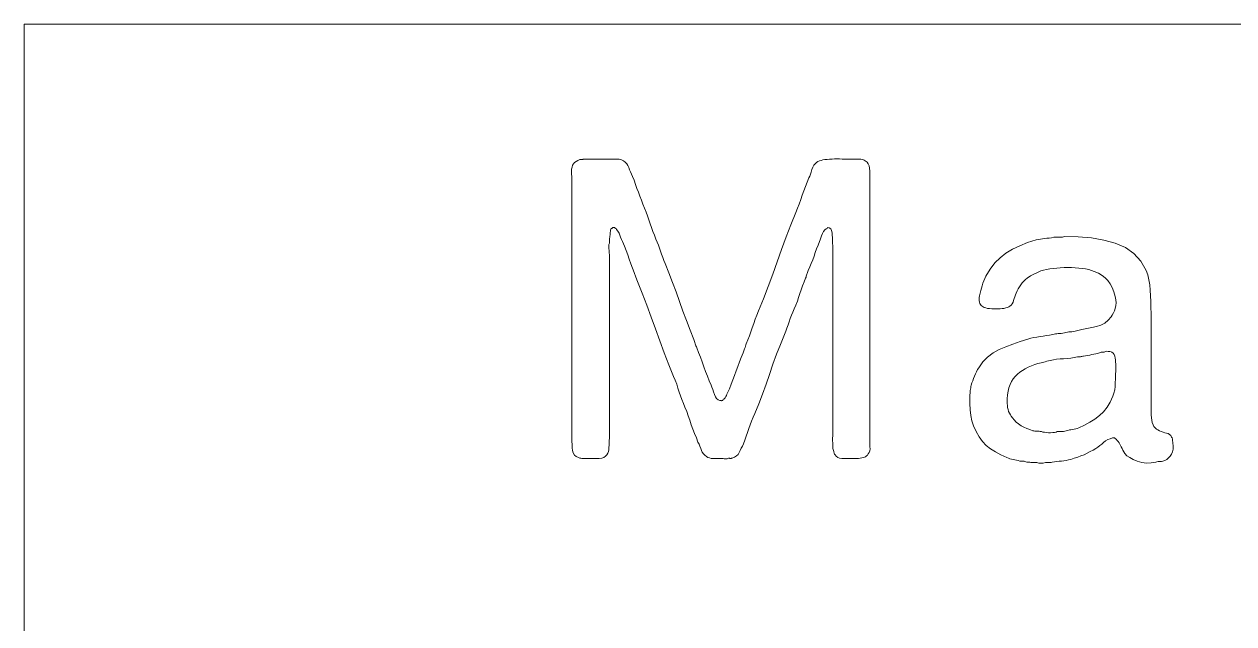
# Model space of a CAD drawing. Header units: millimetres. Extents: x 0 to 57, y -3 to 20.
# Drawn here: x 0 to 16.14, y 12 to 20 of the extents above; entities that cross this region are included whole.
import ezdxf

# ---------------------------------------------------------------- set-up
doc = ezdxf.new("R2010")
doc.units = ezdxf.units.MM
doc.layers.add('Engrave', color=7, linetype='CONTINUOUS', lineweight=0)
doc.layers.add('Outer_Cut', color=1, linetype='CONTINUOUS', lineweight=0)

msp = doc.modelspace()

# ---------------------------------------------------------------- linework, layer by layer
at = {"layer": 'Engrave'}
for p, q in [((7.306, 18.064), (7.312, 18.092)), ((7.312, 18.092), (7.32, 18.117)), ((7.32, 18.117), (7.333, 18.138)), ((7.333, 18.138), (7.346, 18.154)), ((7.333, 18.138), (7.333, 18.138)), ((7.333, 18.138), (7.333, 18.138)), ((7.346, 18.154), (7.365, 18.169)), ((7.365, 18.169), (7.388, 18.182)), ((7.388, 18.182), (7.417, 18.194)), ((7.417, 18.194), (7.423, 18.196)), ((7.417, 18.194), (7.417, 18.194)), ((7.417, 18.194), (7.417, 18.194)), ((7.423, 18.196), (7.428, 18.197)), ((7.428, 18.197), (7.434, 18.196)), ((7.434, 18.196), (7.439, 18.194)), ((7.439, 18.194), (7.447, 18.195)), ((7.439, 18.194), (7.439, 18.194)), ((7.439, 18.194), (7.439, 18.194)), ((7.447, 18.195), (7.455, 18.196)), ((7.455, 18.196), (7.461, 18.198)), ((7.461, 18.198), (7.467, 18.2)), ((7.467, 18.2), (7.81, 18.2)), ((7.81, 18.2), (7.81, 18.2)), ((7.81, 18.2), (7.81, 18.2)), ((7.81, 18.2), (7.837, 18.2)), ((7.837, 18.2), (7.864, 18.2)), ((7.864, 18.2), (7.891, 18.2)), ((7.891, 18.2), (7.916, 18.2)), ((7.916, 18.2), (7.916, 18.2)), ((7.916, 18.2), (7.916, 18.2)), ((7.916, 18.2), (7.94, 18.199)), ((7.94, 18.199), (7.962, 18.194)), ((7.962, 18.194), (7.982, 18.187)), ((7.982, 18.187), (8, 18.178)), ((8, 18.178), (8, 18.178)), ((8, 18.178), (8, 18.178)), ((8, 18.178), (8.023, 18.159)), ((8.023, 18.159), (8.042, 18.138)), ((8.042, 18.138), (8.057, 18.114)), ((8.057, 18.114), (8.068, 18.088)), ((8.068, 18.088), (8.068, 18.088)), ((8.068, 18.088), (8.068, 18.088)), ((8.068, 18.088), (8.079, 18.059)), ((10.514, 18.06), (10.526, 18.091)), ((10.526, 18.091), (10.54, 18.117)), ((10.54, 18.117), (10.557, 18.139)), ((10.557, 18.139), (10.575, 18.155)), ((10.575, 18.155), (10.593, 18.166)), ((10.575, 18.155), (10.575, 18.155)), ((10.575, 18.155), (10.575, 18.155)), ((10.593, 18.166), (10.613, 18.175)), ((10.613, 18.175), (10.635, 18.182)), ((10.635, 18.182), (10.66, 18.189)), ((10.66, 18.189), (10.688, 18.194)), ((10.66, 18.189), (10.66, 18.189)), ((10.66, 18.189), (10.66, 18.189)), ((10.688, 18.194), (10.718, 18.197)), ((10.718, 18.197), (10.75, 18.199)), ((10.75, 18.199), (10.783, 18.2)), ((10.783, 18.2), (10.817, 18.202)), ((10.783, 18.2), (10.783, 18.2)), ((10.783, 18.2), (10.783, 18.2)), ((10.817, 18.202), (10.85, 18.203)), ((10.85, 18.203), (10.884, 18.202)), ((10.884, 18.202), (10.918, 18.2)), ((10.918, 18.2), (10.918, 18.2)), ((10.918, 18.2), (10.918, 18.2)), ((10.918, 18.2), (10.951, 18.2)), ((10.951, 18.2), (10.982, 18.2)), ((10.982, 18.2), (11.012, 18.2)), ((11.012, 18.2), (11.041, 18.2)), ((11.041, 18.2), (11.041, 18.2)), ((11.041, 18.2), (11.041, 18.2)), ((11.041, 18.2), (11.066, 18.2)), ((11.066, 18.2), (11.092, 18.2)), ((11.092, 18.2), (11.117, 18.2)), ((11.117, 18.2), (11.142, 18.2)), ((11.142, 18.2), (11.142, 18.2)), ((11.142, 18.2), (11.142, 18.2)), ((11.142, 18.2), (11.168, 18.199)), ((11.168, 18.199), (11.191, 18.194)), ((11.191, 18.194), (11.21, 18.187)), ((11.21, 18.187), (11.226, 18.178)), ((11.226, 18.178), (11.226, 18.178)), ((11.226, 18.178), (11.226, 18.178)), ((11.226, 18.178), (11.249, 18.161)), ((11.249, 18.161), (11.265, 18.138)), ((11.265, 18.138), (11.277, 18.11)), ((11.277, 18.11), (11.282, 18.077)), ((7.305, 18.032), (7.306, 18.064)), ((7.307, 17.998), (7.305, 18.032)), ((7.305, 18.032), (7.305, 18.032)), ((7.305, 18.032), (7.305, 18.032)), ((7.309, 17.966), (7.307, 17.998)), ((7.31, 17.934), (7.309, 17.966)), ((7.31, 17.903), (7.31, 17.934)), ((8.079, 18.059), (8.092, 18.03)), ((8.092, 18.03), (8.104, 18)), ((8.104, 18), (8.118, 17.97)), ((8.118, 17.97), (8.118, 17.97)), ((8.118, 17.97), (8.118, 17.97)), ((8.118, 17.97), (8.14, 17.917)), ((10.452, 17.891), (10.474, 17.948)), ((10.474, 17.948), (10.485, 17.971)), ((10.474, 17.948), (10.474, 17.948)), ((10.474, 17.948), (10.474, 17.948)), ((10.485, 17.971), (10.495, 17.998)), ((10.495, 17.998), (10.505, 18.027)), ((10.505, 18.027), (10.514, 18.06)), ((10.514, 18.06), (10.514, 18.06)), ((10.514, 18.06), (10.514, 18.06)), ((11.282, 18.077), (11.282, 18.077)), ((11.282, 18.077), (11.282, 18.077)), ((11.282, 18.077), (11.285, 18.039)), ((11.285, 18.039), (11.286, 18.001)), ((11.286, 18.001), (11.288, 17.961)), ((11.288, 17.961), (11.288, 17.919)), ((7.31, 17.375), (7.31, 17.903)), ((7.31, 17.903), (7.31, 17.903)), ((7.31, 17.903), (7.31, 17.903)), ((8.14, 17.917), (8.16, 17.863)), ((8.16, 17.863), (8.179, 17.81)), ((8.179, 17.81), (8.197, 17.757)), ((10.385, 17.718), (10.407, 17.776)), ((10.407, 17.776), (10.43, 17.834)), ((10.43, 17.834), (10.452, 17.891)), ((11.288, 17.919), (11.288, 17.302)), ((8.197, 17.757), (8.197, 17.757)), ((8.197, 17.757), (8.197, 17.757)), ((8.197, 17.757), (8.217, 17.704)), ((8.217, 17.704), (8.237, 17.65)), ((8.237, 17.65), (8.259, 17.597)), ((10.323, 17.544), (10.344, 17.601)), ((10.344, 17.601), (10.365, 17.659)), ((10.365, 17.659), (10.385, 17.718)), ((10.385, 17.718), (10.385, 17.718)), ((10.385, 17.718), (10.385, 17.718)), ((8.259, 17.597), (8.281, 17.544)), ((8.281, 17.544), (8.281, 17.544)), ((8.281, 17.544), (8.281, 17.544)), ((8.281, 17.544), (8.3, 17.493)), ((8.3, 17.493), (8.319, 17.441)), ((8.319, 17.441), (8.337, 17.389)), ((10.234, 17.324), (10.3, 17.488)), ((10.3, 17.488), (10.323, 17.544)), ((10.3, 17.488), (10.3, 17.488)), ((10.3, 17.488), (10.3, 17.488)), ((7.31, 15.131), (7.31, 17.375)), ((7.846, 17.277), (7.843, 17.274)), ((7.849, 17.28), (7.846, 17.277)), ((7.852, 17.283), (7.849, 17.28)), ((7.854, 17.286), (7.852, 17.283)), ((7.883, 17.286), (7.854, 17.286)), ((7.854, 17.286), (7.854, 17.286)), ((7.854, 17.286), (7.854, 17.286)), ((7.885, 17.283), (7.883, 17.286)), ((7.888, 17.28), (7.885, 17.283)), ((7.891, 17.277), (7.888, 17.28)), ((7.894, 17.274), (7.891, 17.277)), ((8.337, 17.389), (8.354, 17.336)), ((8.354, 17.336), (8.354, 17.336)), ((8.354, 17.336), (8.354, 17.336)), ((8.354, 17.336), (8.371, 17.286)), ((8.371, 17.286), (8.39, 17.235)), ((10.17, 17.161), (10.234, 17.324)), ((10.721, 17.28), (10.702, 17.271)), ((10.746, 17.281), (10.721, 17.286)), ((10.721, 17.286), (10.721, 17.28)), ((10.721, 17.28), (10.721, 17.28)), ((10.721, 17.28), (10.721, 17.28)), ((10.765, 17.269), (10.746, 17.281)), ((11.288, 17.302), (11.288, 14.957)), ((7.815, 17.157), (7.81, 17.14)), ((7.81, 17.14), (7.81, 17.078)), ((7.818, 17.173), (7.815, 17.157)), ((7.82, 17.19), (7.818, 17.173)), ((7.821, 17.207), (7.82, 17.19)), ((7.822, 17.223), (7.821, 17.207)), ((7.821, 17.207), (7.821, 17.207)), ((7.821, 17.207), (7.821, 17.207)), ((7.824, 17.239), (7.822, 17.223)), ((7.827, 17.254), (7.824, 17.239)), ((7.832, 17.269), (7.827, 17.254)), ((7.835, 17.271), (7.832, 17.269)), ((7.832, 17.269), (7.832, 17.269)), ((7.832, 17.269), (7.832, 17.269)), ((7.838, 17.273), (7.835, 17.271)), ((7.84, 17.274), (7.838, 17.273)), ((7.843, 17.274), (7.84, 17.274)), ((7.843, 17.274), (7.843, 17.274)), ((7.843, 17.274), (7.843, 17.274)), ((7.897, 17.274), (7.894, 17.274)), ((7.894, 17.274), (7.894, 17.274)), ((7.894, 17.274), (7.894, 17.274)), ((7.899, 17.272), (7.897, 17.274)), ((7.902, 17.268), (7.899, 17.272)), ((7.905, 17.263), (7.902, 17.268)), ((7.923, 17.24), (7.905, 17.263)), ((7.905, 17.263), (7.905, 17.263)), ((7.905, 17.263), (7.905, 17.263)), ((7.939, 17.214), (7.923, 17.24)), ((7.951, 17.186), (7.939, 17.214)), ((7.961, 17.157), (7.951, 17.186)), ((7.973, 17.128), (7.961, 17.157)), ((7.961, 17.157), (7.961, 17.157)), ((7.961, 17.157), (7.961, 17.157)), ((7.985, 17.099), (7.973, 17.128)), ((8.39, 17.235), (8.411, 17.185)), ((8.411, 17.185), (8.432, 17.134)), ((8.432, 17.134), (8.432, 17.134)), ((8.432, 17.134), (8.432, 17.134)), ((8.432, 17.134), (8.449, 17.094)), ((10.108, 16.996), (10.17, 17.161)), ((10.623, 17.124), (10.615, 17.1)), ((10.633, 17.15), (10.623, 17.124)), ((10.643, 17.177), (10.633, 17.15)), ((10.654, 17.207), (10.643, 17.177)), ((10.669, 17.235), (10.654, 17.207)), ((10.654, 17.207), (10.654, 17.207)), ((10.654, 17.207), (10.654, 17.207)), ((10.685, 17.256), (10.669, 17.235)), ((10.702, 17.271), (10.685, 17.256)), ((10.777, 17.248), (10.765, 17.269)), ((10.783, 17.218), (10.777, 17.248)), ((10.785, 17.185), (10.783, 17.218)), ((10.783, 17.218), (10.783, 17.218)), ((10.783, 17.218), (10.783, 17.218)), ((10.787, 17.154), (10.785, 17.185)), ((10.788, 17.124), (10.787, 17.154)), ((10.789, 17.095), (10.788, 17.124)), ((13.393, 17.086), (13.508, 17.123)), ((13.508, 17.123), (13.536, 17.128)), ((13.508, 17.123), (13.508, 17.123)), ((13.508, 17.123), (13.508, 17.123)), ((13.536, 17.128), (13.564, 17.133)), ((13.564, 17.133), (13.592, 17.137)), ((13.592, 17.137), (13.62, 17.14)), ((13.62, 17.14), (13.651, 17.143)), ((13.62, 17.14), (13.62, 17.14)), ((13.62, 17.14), (13.62, 17.14)), ((13.651, 17.143), (13.682, 17.147)), ((13.682, 17.147), (13.713, 17.151)), ((13.713, 17.151), (13.744, 17.157)), ((13.744, 17.157), (13.757, 17.159)), ((13.744, 17.157), (13.744, 17.157)), ((13.744, 17.157), (13.744, 17.157)), ((13.757, 17.159), (13.773, 17.159)), ((13.773, 17.159), (13.793, 17.159)), ((13.793, 17.159), (13.817, 17.157)), ((13.817, 17.157), (13.817, 17.157)), ((13.817, 17.157), (13.817, 17.157)), ((13.817, 17.157), (13.84, 17.157)), ((13.84, 17.157), (13.858, 17.159)), ((13.858, 17.159), (13.87, 17.163)), ((13.87, 17.163), (13.879, 17.168)), ((13.879, 17.168), (13.879, 17.168)), ((13.879, 17.168), (13.879, 17.168)), ((13.879, 17.168), (14.069, 17.164)), ((14.069, 17.164), (14.246, 17.148)), ((14.246, 17.148), (14.411, 17.119)), ((14.411, 17.119), (14.563, 17.078)), ((7.803, 17.043), (7.802, 17.024)), ((7.802, 17.024), (7.804, 17.005)), ((7.805, 17.061), (7.803, 17.043)), ((7.804, 17.005), (7.804, 17.005)), ((7.804, 17.005), (7.804, 17.005)), ((7.804, 17.005), (7.806, 16.985)), ((7.81, 17.078), (7.805, 17.061)), ((7.806, 16.985), (7.808, 16.966)), ((7.808, 16.966), (7.809, 16.946)), ((7.81, 17.078), (7.81, 17.078)), ((7.81, 17.078), (7.81, 17.078)), ((7.998, 17.069), (7.985, 17.099)), ((8.012, 17.039), (7.998, 17.069)), ((8.034, 16.982), (8.012, 17.039)), ((8.012, 17.039), (8.012, 17.039)), ((8.012, 17.039), (8.012, 17.039)), ((8.055, 16.924), (8.034, 16.982)), ((8.449, 17.094), (8.465, 17.054)), ((8.465, 17.054), (8.48, 17.013)), ((8.48, 17.013), (8.494, 16.971)), ((8.494, 16.971), (8.494, 16.971)), ((8.494, 16.971), (8.494, 16.971)), ((8.494, 16.971), (8.508, 16.93)), ((10.048, 16.831), (10.108, 16.996)), ((10.559, 16.954), (10.542, 16.904)), ((10.577, 17.004), (10.559, 16.954)), ((10.595, 17.052), (10.577, 17.004)), ((10.615, 17.1), (10.595, 17.052)), ((10.615, 17.1), (10.615, 17.1)), ((10.615, 17.1), (10.615, 17.1)), ((10.791, 17.027), (10.789, 17.095)), ((10.789, 17.095), (10.789, 17.095)), ((10.789, 17.095), (10.789, 17.095)), ((10.793, 16.957), (10.791, 17.027)), ((10.794, 16.887), (10.793, 16.957)), ((13.104, 16.943), (13.191, 16.997)), ((13.191, 16.997), (13.287, 17.044)), ((13.287, 17.044), (13.393, 17.086)), ((14.563, 17.078), (14.563, 17.078)), ((14.563, 17.078), (14.563, 17.078)), ((14.563, 17.078), (14.698, 17.019)), ((14.698, 17.019), (14.811, 16.939)), ((7.809, 16.946), (7.81, 16.927)), ((7.81, 16.927), (7.81, 16.624)), ((8.076, 16.864), (8.055, 16.924)), ((8.096, 16.803), (8.076, 16.864)), ((8.118, 16.744), (8.096, 16.803)), ((8.096, 16.803), (8.096, 16.803)), ((8.096, 16.803), (8.096, 16.803)), ((8.508, 16.93), (8.523, 16.889)), ((8.523, 16.889), (8.539, 16.848)), ((8.539, 16.848), (8.556, 16.809)), ((8.556, 16.809), (8.556, 16.809)), ((8.556, 16.809), (8.556, 16.809)), ((8.556, 16.809), (8.606, 16.682)), ((9.991, 16.666), (10.048, 16.831)), ((10.048, 16.831), (10.048, 16.831)), ((10.048, 16.831), (10.048, 16.831)), ((10.505, 16.809), (10.485, 16.761)), ((10.524, 16.856), (10.505, 16.809)), ((10.542, 16.904), (10.524, 16.856)), ((10.542, 16.904), (10.542, 16.904)), ((10.542, 16.904), (10.542, 16.904)), ((10.794, 16.814), (10.794, 16.887)), ((10.794, 16.744), (10.794, 16.814)), ((10.794, 16.814), (10.794, 16.814)), ((10.794, 16.814), (10.794, 16.814)), ((12.892, 16.733), (12.956, 16.814)), ((12.956, 16.814), (13.027, 16.884)), ((13.027, 16.884), (13.104, 16.943)), ((13.104, 16.943), (13.104, 16.943)), ((13.104, 16.943), (13.104, 16.943)), ((14.811, 16.939), (14.903, 16.837)), ((14.903, 16.837), (14.973, 16.713)), ((8.141, 16.685), (8.118, 16.744)), ((8.163, 16.626), (8.141, 16.685)), ((8.606, 16.682), (8.654, 16.555)), ((9.93, 16.502), (9.991, 16.666)), ((10.439, 16.639), (10.435, 16.626)), ((10.443, 16.651), (10.439, 16.639)), ((10.446, 16.663), (10.443, 16.651)), ((10.45, 16.674), (10.446, 16.663)), ((10.446, 16.663), (10.446, 16.663)), ((10.446, 16.663), (10.446, 16.663)), ((10.453, 16.687), (10.45, 16.674)), ((10.458, 16.7), (10.453, 16.687)), ((10.463, 16.713), (10.458, 16.7)), ((10.485, 16.761), (10.463, 16.713)), ((10.463, 16.713), (10.463, 16.713)), ((10.463, 16.713), (10.463, 16.713)), ((10.794, 16.674), (10.794, 16.744)), ((10.794, 16.604), (10.794, 16.674)), ((12.821, 16.609), (12.835, 16.64)), ((12.835, 16.64), (12.892, 16.733)), ((12.835, 16.64), (12.835, 16.64)), ((12.835, 16.64), (12.835, 16.64)), ((13.43, 16.641), (13.385, 16.612)), ((13.476, 16.667), (13.43, 16.641)), ((13.523, 16.689), (13.476, 16.667)), ((13.57, 16.708), (13.523, 16.689)), ((13.605, 16.718), (13.57, 16.708)), ((13.57, 16.708), (13.57, 16.708)), ((13.57, 16.708), (13.57, 16.708)), ((13.644, 16.727), (13.605, 16.718)), ((13.687, 16.735), (13.644, 16.727)), ((13.733, 16.741), (13.687, 16.735)), ((13.781, 16.746), (13.733, 16.741)), ((13.733, 16.741), (13.733, 16.741)), ((13.733, 16.741), (13.733, 16.741)), ((13.829, 16.75), (13.781, 16.746)), ((13.879, 16.752), (13.829, 16.75)), ((13.929, 16.753), (13.879, 16.752)), ((13.979, 16.752), (13.929, 16.753)), ((13.929, 16.753), (13.929, 16.753)), ((13.929, 16.753), (13.929, 16.753)), ((14.027, 16.75), (13.979, 16.752)), ((14.074, 16.746), (14.027, 16.75)), ((14.12, 16.741), (14.074, 16.746)), ((14.166, 16.735), (14.12, 16.741)), ((14.12, 16.741), (14.12, 16.741)), ((14.12, 16.741), (14.12, 16.741)), ((14.208, 16.726), (14.166, 16.735)), ((14.247, 16.715), (14.208, 16.726)), ((14.282, 16.702), (14.247, 16.715)), ((14.338, 16.678), (14.282, 16.702)), ((14.282, 16.702), (14.282, 16.702)), ((14.282, 16.702), (14.282, 16.702)), ((14.386, 16.649), (14.338, 16.678)), ((14.428, 16.616), (14.386, 16.649)), ((14.973, 16.713), (14.973, 16.713)), ((14.973, 16.713), (14.973, 16.713)), ((14.973, 16.713), (14.995, 16.655)), ((14.995, 16.655), (15.012, 16.591)), ((7.81, 16.624), (7.81, 14.918)), ((8.185, 16.567), (8.163, 16.626)), ((8.249, 16.41), (8.185, 16.567)), ((8.185, 16.567), (8.185, 16.567)), ((8.185, 16.567), (8.185, 16.567)), ((8.654, 16.555), (8.701, 16.427)), ((9.867, 16.338), (9.93, 16.502)), ((10.387, 16.51), (10.369, 16.458)), ((10.408, 16.562), (10.387, 16.51)), ((10.43, 16.612), (10.408, 16.562)), ((10.435, 16.626), (10.43, 16.612)), ((10.43, 16.612), (10.43, 16.612)), ((10.43, 16.612), (10.43, 16.612)), ((10.794, 16.534), (10.794, 16.604)), ((10.794, 14.879), (10.794, 16.534)), ((10.794, 16.534), (10.794, 16.534)), ((10.794, 16.534), (10.794, 16.534)), ((12.768, 16.447), (12.776, 16.48)), ((12.776, 16.48), (12.785, 16.511)), ((12.785, 16.511), (12.796, 16.545)), ((12.785, 16.511), (12.785, 16.511)), ((12.785, 16.511), (12.785, 16.511)), ((12.796, 16.545), (12.808, 16.577)), ((12.808, 16.577), (12.821, 16.609)), ((13.268, 16.469), (13.253, 16.441)), ((13.284, 16.497), (13.268, 16.469)), ((13.301, 16.523), (13.284, 16.497)), ((13.321, 16.549), (13.301, 16.523)), ((13.301, 16.523), (13.301, 16.523)), ((13.301, 16.523), (13.301, 16.523)), ((13.341, 16.573), (13.321, 16.549)), ((13.363, 16.594), (13.341, 16.573)), ((13.385, 16.612), (13.363, 16.594)), ((13.385, 16.612), (13.385, 16.612)), ((13.385, 16.612), (13.385, 16.612)), ((14.462, 16.579), (14.428, 16.616)), ((14.494, 16.536), (14.462, 16.579)), ((14.462, 16.579), (14.462, 16.579)), ((14.462, 16.579), (14.462, 16.579)), ((14.521, 16.486), (14.494, 16.536)), ((14.544, 16.429), (14.521, 16.486)), ((15.012, 16.591), (15.023, 16.523)), ((15.023, 16.523), (15.029, 16.45)), ((8.31, 16.252), (8.249, 16.41)), ((8.701, 16.427), (8.746, 16.298)), ((9.801, 16.175), (9.867, 16.338)), ((10.336, 16.354), (10.319, 16.304)), ((10.351, 16.405), (10.336, 16.354)), ((10.369, 16.458), (10.351, 16.405)), ((10.351, 16.405), (10.351, 16.405)), ((10.351, 16.405), (10.351, 16.405)), ((12.745, 16.333), (12.747, 16.355)), ((12.747, 16.313), (12.745, 16.333)), ((12.747, 16.355), (12.751, 16.377)), ((12.751, 16.293), (12.747, 16.313)), ((12.751, 16.377), (12.759, 16.412)), ((12.751, 16.377), (12.751, 16.377)), ((12.751, 16.377), (12.751, 16.377)), ((12.759, 16.412), (12.768, 16.447)), ((13.205, 16.315), (13.198, 16.291)), ((13.214, 16.34), (13.205, 16.315)), ((13.205, 16.315), (13.205, 16.315)), ((13.205, 16.315), (13.205, 16.315)), ((13.222, 16.364), (13.214, 16.34)), ((13.231, 16.388), (13.222, 16.364)), ((13.239, 16.41), (13.231, 16.388)), ((13.253, 16.441), (13.239, 16.41)), ((13.239, 16.41), (13.239, 16.41)), ((13.239, 16.41), (13.239, 16.41)), ((14.563, 16.365), (14.544, 16.429)), ((14.571, 16.324), (14.563, 16.365)), ((14.563, 16.365), (14.563, 16.365)), ((14.563, 16.365), (14.563, 16.365)), ((14.574, 16.284), (14.571, 16.324)), ((15.029, 16.45), (15.029, 16.45)), ((15.029, 16.45), (15.029, 16.45)), ((15.029, 16.45), (15.034, 16.376)), ((15.034, 16.376), (15.037, 16.3)), ((8.37, 16.093), (8.31, 16.252)), ((8.746, 16.298), (8.746, 16.298)), ((8.746, 16.298), (8.746, 16.298)), ((8.746, 16.298), (8.792, 16.172)), ((8.792, 16.172), (8.839, 16.046)), ((9.779, 16.119), (9.801, 16.175)), ((9.801, 16.175), (9.801, 16.175)), ((9.801, 16.175), (9.801, 16.175)), ((10.259, 16.16), (10.242, 16.117)), ((10.278, 16.203), (10.259, 16.16)), ((10.299, 16.253), (10.278, 16.203)), ((10.278, 16.203), (10.278, 16.203)), ((10.278, 16.203), (10.278, 16.203)), ((10.319, 16.304), (10.299, 16.253)), ((12.757, 16.274), (12.751, 16.293)), ((12.751, 16.293), (12.751, 16.293)), ((12.751, 16.293), (12.751, 16.293)), ((12.765, 16.259), (12.757, 16.274)), ((12.774, 16.246), (12.765, 16.259)), ((12.785, 16.236), (12.774, 16.246)), ((12.798, 16.228), (12.785, 16.236)), ((12.785, 16.236), (12.785, 16.236)), ((12.785, 16.236), (12.785, 16.236)), ((12.814, 16.221), (12.798, 16.228)), ((12.834, 16.214), (12.814, 16.221)), ((12.858, 16.208), (12.834, 16.214)), ((12.886, 16.206), (12.858, 16.208)), ((12.858, 16.208), (12.858, 16.208)), ((12.858, 16.208), (12.858, 16.208)), ((12.914, 16.204), (12.886, 16.206)), ((12.942, 16.203), (12.914, 16.204)), ((12.97, 16.203), (12.942, 16.203)), ((12.997, 16.203), (12.97, 16.203)), ((12.97, 16.203), (12.97, 16.203)), ((12.97, 16.203), (12.97, 16.203)), ((13.024, 16.204), (12.997, 16.203)), ((13.051, 16.206), (13.024, 16.204)), ((13.076, 16.208), (13.051, 16.206)), ((13.102, 16.214), (13.076, 16.208)), ((13.076, 16.208), (13.076, 16.208)), ((13.076, 16.208), (13.076, 16.208)), ((13.124, 16.221), (13.102, 16.214)), ((13.142, 16.228), (13.124, 16.221)), ((13.155, 16.236), (13.142, 16.228)), ((13.173, 16.252), (13.155, 16.236)), ((13.155, 16.236), (13.155, 16.236)), ((13.155, 16.236), (13.155, 16.236)), ((13.187, 16.27), (13.173, 16.252)), ((13.198, 16.291), (13.187, 16.27)), ((14.523, 16.12), (14.538, 16.147)), ((14.538, 16.147), (14.551, 16.176)), ((14.551, 16.176), (14.563, 16.208)), ((14.563, 16.208), (14.571, 16.246)), ((14.563, 16.208), (14.563, 16.208)), ((14.563, 16.208), (14.563, 16.208)), ((14.571, 16.246), (14.574, 16.284)), ((15.037, 16.3), (15.039, 16.221)), ((15.039, 16.221), (15.04, 16.141)), ((8.427, 15.934), (8.37, 16.093)), ((8.839, 16.046), (8.887, 15.919)), ((9.717, 15.95), (9.737, 16.006)), ((9.737, 16.006), (9.758, 16.063)), ((9.758, 16.063), (9.779, 16.119)), ((10.196, 15.987), (10.181, 15.945)), ((10.211, 16.029), (10.196, 15.987)), ((10.225, 16.073), (10.211, 16.029)), ((10.211, 16.029), (10.211, 16.029)), ((10.211, 16.029), (10.211, 16.029)), ((10.242, 16.117), (10.225, 16.073)), ((14.311, 15.967), (14.369, 15.986)), ((14.369, 15.986), (14.421, 16.013)), ((14.421, 16.013), (14.467, 16.05)), ((14.467, 16.05), (14.507, 16.096)), ((14.507, 16.096), (14.523, 16.12)), ((14.507, 16.096), (14.507, 16.096)), ((14.507, 16.096), (14.507, 16.096)), ((15.04, 16.141), (15.04, 14.901)), ((8.484, 15.774), (8.427, 15.934)), ((8.427, 15.934), (8.427, 15.934)), ((8.427, 15.934), (8.427, 15.934)), ((8.887, 15.919), (8.937, 15.793)), ((9.66, 15.79), (9.681, 15.844)), ((9.681, 15.844), (9.7, 15.897)), ((9.7, 15.897), (9.717, 15.95)), ((9.717, 15.95), (9.717, 15.95)), ((9.717, 15.95), (9.717, 15.95)), ((10.149, 15.861), (10.094, 15.728)), ((10.165, 15.903), (10.149, 15.861)), ((10.149, 15.861), (10.149, 15.861)), ((10.149, 15.861), (10.149, 15.861)), ((10.181, 15.945), (10.165, 15.903)), ((13.476, 15.819), (13.517, 15.826)), ((13.517, 15.826), (13.559, 15.833)), ((13.559, 15.833), (13.601, 15.838)), ((13.559, 15.833), (13.559, 15.833)), ((13.559, 15.833), (13.559, 15.833)), ((13.601, 15.838), (13.643, 15.845)), ((13.643, 15.845), (13.685, 15.853)), ((13.685, 15.853), (13.727, 15.861)), ((13.727, 15.861), (13.746, 15.865)), ((13.727, 15.861), (13.727, 15.861)), ((13.727, 15.861), (13.727, 15.861)), ((13.746, 15.865), (13.765, 15.869)), ((13.765, 15.869), (13.783, 15.871)), ((13.783, 15.871), (13.8, 15.872)), ((13.8, 15.872), (13.82, 15.873)), ((13.8, 15.872), (13.8, 15.872)), ((13.8, 15.872), (13.8, 15.872)), ((13.82, 15.873), (13.841, 15.875)), ((13.841, 15.875), (13.862, 15.878)), ((13.862, 15.878), (13.884, 15.883)), ((13.884, 15.883), (13.904, 15.888)), ((13.884, 15.883), (13.884, 15.883)), ((13.884, 15.883), (13.884, 15.883)), ((13.904, 15.888), (13.923, 15.891)), ((13.923, 15.891), (13.943, 15.894)), ((13.943, 15.894), (13.963, 15.894)), ((13.963, 15.894), (13.983, 15.897)), ((13.963, 15.894), (13.963, 15.894)), ((13.963, 15.894), (13.963, 15.894)), ((13.983, 15.897), (14.003, 15.901)), ((14.003, 15.901), (14.025, 15.906)), ((14.025, 15.906), (14.047, 15.911)), ((14.047, 15.911), (14.116, 15.927)), ((14.047, 15.911), (14.047, 15.911)), ((14.047, 15.911), (14.047, 15.911)), ((14.116, 15.927), (14.183, 15.942)), ((14.183, 15.942), (14.248, 15.955)), ((14.248, 15.955), (14.311, 15.967)), ((14.311, 15.967), (14.311, 15.967)), ((14.311, 15.967), (14.311, 15.967)), ((8.543, 15.615), (8.484, 15.774)), ((8.937, 15.793), (8.937, 15.793)), ((8.937, 15.793), (8.937, 15.793)), ((8.937, 15.793), (8.942, 15.779)), ((8.942, 15.779), (8.947, 15.765)), ((8.947, 15.765), (8.951, 15.751)), ((8.951, 15.751), (8.954, 15.737)), ((8.954, 15.737), (8.954, 15.737)), ((8.954, 15.737), (8.954, 15.737)), ((8.954, 15.737), (8.96, 15.723)), ((8.96, 15.723), (8.965, 15.709)), ((8.965, 15.709), (8.971, 15.695)), ((8.971, 15.695), (8.977, 15.681)), ((8.977, 15.681), (8.977, 15.681)), ((8.977, 15.681), (8.977, 15.681)), ((8.977, 15.681), (9.001, 15.619)), ((9.61, 15.656), (9.616, 15.67)), ((9.616, 15.67), (9.622, 15.687)), ((9.616, 15.67), (9.616, 15.67)), ((9.616, 15.67), (9.616, 15.67)), ((9.622, 15.687), (9.627, 15.704)), ((9.627, 15.704), (9.633, 15.72)), ((9.633, 15.72), (9.638, 15.737)), ((9.638, 15.737), (9.66, 15.79)), ((9.638, 15.737), (9.638, 15.737)), ((9.638, 15.737), (9.638, 15.737)), ((10.094, 15.728), (10.042, 15.596)), ((13.015, 15.659), (13.104, 15.697)), ((13.104, 15.697), (13.197, 15.733)), ((13.197, 15.733), (13.294, 15.767)), ((13.294, 15.767), (13.396, 15.799)), ((13.396, 15.799), (13.436, 15.809)), ((13.396, 15.799), (13.396, 15.799)), ((13.396, 15.799), (13.396, 15.799)), ((13.436, 15.809), (13.476, 15.819)), ((8.604, 15.457), (8.543, 15.615)), ((9.001, 15.619), (9.026, 15.556)), ((9.026, 15.556), (9.049, 15.493)), ((9.549, 15.495), (9.571, 15.554)), ((9.571, 15.554), (9.594, 15.614)), ((9.594, 15.614), (9.599, 15.628)), ((9.594, 15.614), (9.594, 15.614)), ((9.594, 15.614), (9.594, 15.614)), ((9.599, 15.628), (9.605, 15.642)), ((9.605, 15.642), (9.61, 15.656)), ((10.042, 15.596), (9.993, 15.462)), ((12.795, 15.493), (12.859, 15.559)), ((12.859, 15.559), (12.932, 15.614)), ((12.932, 15.614), (13.015, 15.659)), ((13.015, 15.659), (13.015, 15.659)), ((13.015, 15.659), (13.015, 15.659)), ((13.65, 15.502), (13.629, 15.496)), ((13.671, 15.507), (13.65, 15.502)), ((13.693, 15.513), (13.671, 15.507)), ((13.736, 15.523), (13.693, 15.513)), ((13.693, 15.513), (13.693, 15.513)), ((13.693, 15.513), (13.693, 15.513)), ((13.78, 15.53), (13.736, 15.523)), ((13.826, 15.534), (13.78, 15.53)), ((13.873, 15.535), (13.826, 15.534)), ((13.922, 15.539), (13.873, 15.535)), ((13.873, 15.535), (13.873, 15.535)), ((13.873, 15.535), (13.873, 15.535)), ((13.97, 15.545), (13.922, 15.539)), ((14.015, 15.553), (13.97, 15.545)), ((14.058, 15.563), (14.015, 15.553)), ((14.069, 15.563), (14.058, 15.563)), ((14.058, 15.563), (14.058, 15.563)), ((14.058, 15.563), (14.058, 15.563)), ((14.079, 15.563), (14.069, 15.563)), ((14.089, 15.563), (14.079, 15.563)), ((14.097, 15.563), (14.089, 15.563)), ((14.108, 15.566), (14.097, 15.563)), ((14.097, 15.563), (14.097, 15.563)), ((14.097, 15.563), (14.097, 15.563)), ((14.118, 15.567), (14.108, 15.566)), ((14.128, 15.569), (14.118, 15.567)), ((14.137, 15.569), (14.128, 15.569)), ((14.165, 15.574), (14.137, 15.569)), ((14.137, 15.569), (14.137, 15.569)), ((14.137, 15.569), (14.137, 15.569)), ((14.193, 15.58), (14.165, 15.574)), ((14.221, 15.586), (14.193, 15.58)), ((14.249, 15.591), (14.221, 15.586)), ((14.276, 15.597), (14.249, 15.591)), ((14.249, 15.591), (14.249, 15.591)), ((14.249, 15.591), (14.249, 15.591)), ((14.302, 15.603), (14.276, 15.597)), ((14.327, 15.608), (14.302, 15.603)), ((14.35, 15.614), (14.327, 15.608)), ((14.361, 15.619), (14.35, 15.614)), ((14.35, 15.614), (14.35, 15.614)), ((14.35, 15.614), (14.35, 15.614)), ((14.374, 15.622), (14.361, 15.619)), ((14.387, 15.624), (14.374, 15.622)), ((14.4, 15.625), (14.387, 15.624)), ((14.413, 15.626), (14.4, 15.625)), ((14.4, 15.625), (14.4, 15.625)), ((14.4, 15.625), (14.4, 15.625)), ((14.424, 15.628), (14.413, 15.626)), ((14.433, 15.631), (14.424, 15.628)), ((14.44, 15.636), (14.433, 15.631)), ((14.468, 15.635), (14.44, 15.636)), ((14.44, 15.636), (14.44, 15.636)), ((14.44, 15.636), (14.44, 15.636)), ((14.49, 15.633), (14.468, 15.635)), ((14.507, 15.63), (14.49, 15.633)), ((14.518, 15.625), (14.507, 15.63)), ((14.536, 15.61), (14.518, 15.625)), ((14.518, 15.625), (14.518, 15.625)), ((14.518, 15.625), (14.518, 15.625)), ((14.549, 15.591), (14.536, 15.61)), ((14.558, 15.57), (14.549, 15.591)), ((14.563, 15.546), (14.558, 15.57)), ((14.565, 15.52), (14.563, 15.546)), ((14.563, 15.546), (14.563, 15.546)), ((14.563, 15.546), (14.563, 15.546)), ((14.567, 15.493), (14.565, 15.52)), ((8.668, 15.3), (8.604, 15.457)), ((9.049, 15.493), (9.072, 15.429)), ((9.072, 15.429), (9.072, 15.429)), ((9.072, 15.429), (9.072, 15.429)), ((9.072, 15.429), (9.095, 15.367)), ((9.095, 15.367), (9.118, 15.305)), ((9.481, 15.314), (9.504, 15.373)), ((9.504, 15.373), (9.526, 15.434)), ((9.504, 15.373), (9.504, 15.373)), ((9.504, 15.373), (9.504, 15.373)), ((9.526, 15.434), (9.549, 15.495)), ((9.993, 15.462), (9.947, 15.328)), ((12.696, 15.335), (12.709, 15.364)), ((12.709, 15.364), (12.724, 15.391)), ((12.724, 15.391), (12.74, 15.417)), ((12.74, 15.417), (12.795, 15.493)), ((12.74, 15.417), (12.74, 15.417)), ((12.74, 15.417), (12.74, 15.417)), ((13.29, 15.356), (13.257, 15.329)), ((13.325, 15.38), (13.29, 15.356)), ((13.362, 15.401), (13.325, 15.38)), ((13.402, 15.422), (13.362, 15.401)), ((13.362, 15.401), (13.362, 15.401)), ((13.362, 15.401), (13.362, 15.401)), ((13.444, 15.441), (13.402, 15.422)), ((13.487, 15.458), (13.444, 15.441)), ((13.531, 15.473), (13.487, 15.458)), ((13.552, 15.479), (13.531, 15.473)), ((13.531, 15.473), (13.531, 15.473)), ((13.531, 15.473), (13.531, 15.473)), ((13.573, 15.483), (13.552, 15.479)), ((13.592, 15.487), (13.573, 15.483)), ((13.609, 15.49), (13.592, 15.487)), ((13.629, 15.496), (13.609, 15.49)), ((13.609, 15.49), (13.609, 15.49)), ((13.609, 15.49), (13.609, 15.49)), ((14.568, 15.464), (14.567, 15.493)), ((14.567, 15.323), (14.568, 15.378)), ((14.569, 15.434), (14.568, 15.464)), ((14.568, 15.378), (14.569, 15.434)), ((14.569, 15.434), (14.569, 15.434)), ((14.569, 15.434), (14.569, 15.434)), ((8.689, 15.249), (8.668, 15.3)), ((8.668, 15.3), (8.668, 15.3)), ((8.668, 15.3), (8.668, 15.3)), ((8.709, 15.197), (8.689, 15.249)), ((8.726, 15.145), (8.709, 15.197)), ((9.118, 15.305), (9.142, 15.243)), ((9.142, 15.243), (9.167, 15.182)), ((9.167, 15.182), (9.167, 15.182)), ((9.167, 15.182), (9.167, 15.182)), ((9.167, 15.182), (9.178, 15.155)), ((9.414, 15.137), (9.437, 15.196)), ((9.437, 15.196), (9.459, 15.255)), ((9.459, 15.255), (9.481, 15.314)), ((9.901, 15.196), (9.853, 15.065)), ((9.947, 15.328), (9.901, 15.196)), ((9.947, 15.328), (9.947, 15.328)), ((9.947, 15.328), (9.947, 15.328)), ((12.636, 15.165), (12.639, 15.182)), ((12.639, 15.182), (12.65, 15.213)), ((12.639, 15.182), (12.639, 15.182)), ((12.639, 15.182), (12.639, 15.182)), ((12.65, 15.213), (12.661, 15.243)), ((12.661, 15.243), (12.672, 15.274)), ((12.672, 15.274), (12.684, 15.305)), ((12.684, 15.305), (12.696, 15.335)), ((12.684, 15.305), (12.684, 15.305)), ((12.684, 15.305), (12.684, 15.305)), ((13.159, 15.191), (13.144, 15.148)), ((13.179, 15.231), (13.159, 15.191)), ((13.201, 15.267), (13.179, 15.231)), ((13.228, 15.3), (13.201, 15.267)), ((13.257, 15.329), (13.228, 15.3)), ((13.228, 15.3), (13.228, 15.3)), ((13.228, 15.3), (13.228, 15.3)), ((14.561, 15.166), (14.563, 15.215)), ((14.563, 15.215), (14.565, 15.269)), ((14.563, 15.215), (14.563, 15.215)), ((14.563, 15.215), (14.563, 15.215)), ((14.565, 15.269), (14.567, 15.323)), ((7.31, 14.481), (7.31, 15.131)), ((8.741, 15.092), (8.726, 15.145)), ((8.758, 15.042), (8.741, 15.092)), ((8.741, 15.092), (8.741, 15.092)), ((8.741, 15.092), (8.741, 15.092)), ((8.777, 14.991), (8.758, 15.042)), ((9.178, 15.155), (9.19, 15.126)), ((9.19, 15.126), (9.201, 15.093)), ((9.201, 15.093), (9.212, 15.058)), ((9.212, 15.058), (9.212, 15.058)), ((9.212, 15.058), (9.212, 15.058)), ((9.212, 15.058), (9.225, 15.028)), ((9.225, 15.028), (9.242, 15.005)), ((9.341, 15.002), (9.354, 15.017)), ((9.354, 15.017), (9.365, 15.032)), ((9.365, 15.032), (9.374, 15.047)), ((9.374, 15.047), (9.38, 15.064)), ((9.38, 15.064), (9.389, 15.081)), ((9.38, 15.064), (9.38, 15.064)), ((9.38, 15.064), (9.38, 15.064)), ((9.389, 15.081), (9.397, 15.099)), ((9.397, 15.099), (9.406, 15.118)), ((9.406, 15.118), (9.414, 15.137)), ((9.414, 15.137), (9.414, 15.137)), ((9.414, 15.137), (9.414, 15.137)), ((9.853, 15.065), (9.803, 14.935)), ((12.622, 15.058), (12.624, 15.072)), ((12.622, 14.941), (12.622, 15.058)), ((12.622, 15.058), (12.622, 15.058)), ((12.622, 15.058), (12.622, 15.058)), ((12.624, 15.072), (12.626, 15.086)), ((12.626, 15.086), (12.627, 15.1)), ((12.627, 15.1), (12.628, 15.114)), ((12.628, 15.114), (12.63, 15.131)), ((12.628, 15.114), (12.628, 15.114)), ((12.628, 15.114), (12.628, 15.114)), ((12.63, 15.131), (12.633, 15.148)), ((12.633, 15.148), (12.636, 15.165)), ((13.124, 15.054), (13.12, 15)), ((13.132, 15.104), (13.124, 15.054)), ((13.144, 15.148), (13.132, 15.104)), ((13.144, 15.148), (13.144, 15.148)), ((13.144, 15.148), (13.144, 15.148)), ((14.495, 14.959), (14.529, 15.036)), ((14.529, 15.036), (14.544, 15.077)), ((14.529, 15.036), (14.529, 15.036)), ((14.529, 15.036), (14.529, 15.036)), ((14.544, 15.077), (14.555, 15.12)), ((14.555, 15.12), (14.561, 15.166)), ((7.81, 14.918), (7.81, 14.475)), ((8.798, 14.941), (8.777, 14.991)), ((8.819, 14.89), (8.798, 14.941)), ((8.842, 14.833), (8.819, 14.89)), ((8.819, 14.89), (8.819, 14.89)), ((8.819, 14.89), (8.819, 14.89)), ((9.242, 15.005), (9.262, 14.989)), ((9.262, 14.989), (9.285, 14.98)), ((9.285, 14.98), (9.285, 14.98)), ((9.285, 14.98), (9.285, 14.98)), ((9.285, 14.98), (9.296, 14.978)), ((9.296, 14.978), (9.305, 14.977)), ((9.305, 14.977), (9.312, 14.978)), ((9.312, 14.978), (9.319, 14.98)), ((9.319, 14.98), (9.324, 14.985)), ((9.319, 14.98), (9.319, 14.98)), ((9.319, 14.98), (9.319, 14.98)), ((9.324, 14.985), (9.33, 14.991)), ((9.33, 14.991), (9.336, 14.997)), ((9.336, 14.997), (9.341, 15.002)), ((9.341, 15.002), (9.341, 15.002)), ((9.341, 15.002), (9.341, 15.002)), ((9.803, 14.935), (9.751, 14.806)), ((10.794, 14.565), (10.794, 14.879)), ((11.288, 14.957), (11.288, 14.486)), ((12.625, 14.857), (12.622, 14.941)), ((12.635, 14.779), (12.625, 14.857)), ((13.12, 15), (13.121, 14.941)), ((13.121, 14.941), (13.121, 14.941)), ((13.121, 14.941), (13.121, 14.941)), ((13.121, 14.941), (13.122, 14.913)), ((13.122, 14.913), (13.125, 14.886)), ((13.125, 14.886), (13.131, 14.86)), ((13.131, 14.86), (13.138, 14.834)), ((14.405, 14.83), (14.454, 14.89)), ((14.454, 14.89), (14.495, 14.959)), ((15.04, 14.901), (15.04, 14.901)), ((15.04, 14.901), (15.04, 14.901)), ((15.04, 14.901), (15.04, 14.862)), ((15.04, 14.862), (15.041, 14.824)), ((8.863, 14.775), (8.842, 14.833)), ((8.884, 14.715), (8.863, 14.775)), ((8.904, 14.654), (8.884, 14.715)), ((9.709, 14.705), (9.69, 14.654)), ((9.729, 14.755), (9.709, 14.705)), ((9.751, 14.806), (9.729, 14.755)), ((9.751, 14.806), (9.751, 14.806)), ((9.751, 14.806), (9.751, 14.806)), ((12.65, 14.708), (12.635, 14.779)), ((12.672, 14.643), (12.65, 14.708)), ((13.138, 14.834), (13.138, 14.834)), ((13.138, 14.834), (13.138, 14.834)), ((13.138, 14.834), (13.15, 14.812)), ((13.15, 14.812), (13.162, 14.79)), ((13.162, 14.79), (13.175, 14.77)), ((13.175, 14.77), (13.189, 14.75)), ((13.189, 14.75), (13.189, 14.75)), ((13.189, 14.75), (13.189, 14.75)), ((13.189, 14.75), (13.213, 14.72)), ((13.213, 14.72), (13.24, 14.692)), ((13.24, 14.692), (13.272, 14.667)), ((14.225, 14.689), (14.291, 14.732)), ((14.291, 14.732), (14.35, 14.778)), ((14.35, 14.778), (14.405, 14.83)), ((14.35, 14.778), (14.35, 14.778)), ((14.35, 14.778), (14.35, 14.778)), ((15.041, 14.824), (15.043, 14.787)), ((15.043, 14.787), (15.045, 14.75)), ((15.045, 14.75), (15.045, 14.75)), ((15.045, 14.75), (15.045, 14.75)), ((15.045, 14.75), (15.05, 14.715)), ((15.05, 14.715), (15.057, 14.684)), ((8.926, 14.596), (8.904, 14.654)), ((8.904, 14.654), (8.904, 14.654)), ((8.904, 14.654), (8.904, 14.654)), ((8.948, 14.538), (8.926, 14.596)), ((8.971, 14.481), (8.948, 14.538)), ((9.655, 14.553), (9.637, 14.503)), ((9.672, 14.604), (9.655, 14.553)), ((9.69, 14.654), (9.672, 14.604)), ((9.672, 14.604), (9.672, 14.604)), ((9.672, 14.604), (9.672, 14.604)), ((10.793, 14.524), (10.794, 14.545)), ((10.794, 14.545), (10.794, 14.565)), ((12.708, 14.564), (12.672, 14.643)), ((12.672, 14.643), (12.672, 14.643)), ((12.672, 14.643), (12.672, 14.643)), ((12.748, 14.493), (12.708, 14.564)), ((13.272, 14.667), (13.306, 14.643)), ((13.306, 14.643), (13.306, 14.643)), ((13.306, 14.643), (13.306, 14.643)), ((13.306, 14.643), (13.344, 14.624)), ((13.344, 14.624), (13.382, 14.607)), ((13.382, 14.607), (13.422, 14.591)), ((13.422, 14.591), (13.463, 14.576)), ((13.463, 14.576), (13.463, 14.576)), ((13.463, 14.576), (13.463, 14.576)), ((13.463, 14.576), (13.477, 14.573)), ((13.477, 14.573), (13.491, 14.572)), ((13.491, 14.572), (13.505, 14.571)), ((13.505, 14.571), (13.52, 14.57)), ((13.52, 14.57), (13.52, 14.57)), ((13.52, 14.57), (13.52, 14.57)), ((13.52, 14.57), (13.534, 14.57)), ((13.534, 14.57), (13.548, 14.569)), ((13.548, 14.569), (13.562, 14.567)), ((13.562, 14.567), (13.576, 14.565)), ((13.576, 14.565), (13.576, 14.565)), ((13.576, 14.565), (13.576, 14.565)), ((13.576, 14.565), (13.596, 14.559)), ((13.596, 14.559), (13.619, 14.555)), ((13.619, 14.555), (13.644, 14.551)), ((13.644, 14.551), (13.671, 14.548)), ((13.671, 14.548), (13.7, 14.549)), ((13.671, 14.548), (13.671, 14.548)), ((13.671, 14.548), (13.671, 14.548)), ((13.7, 14.549), (13.727, 14.551)), ((13.727, 14.551), (13.751, 14.554)), ((13.751, 14.554), (13.772, 14.559)), ((13.772, 14.559), (13.789, 14.564)), ((13.772, 14.559), (13.772, 14.559)), ((13.772, 14.559), (13.772, 14.559)), ((13.789, 14.564), (13.806, 14.566)), ((13.806, 14.566), (13.822, 14.566)), ((13.822, 14.566), (13.839, 14.565)), ((13.839, 14.565), (13.839, 14.565)), ((13.839, 14.565), (13.839, 14.565)), ((13.839, 14.565), (13.856, 14.565)), ((13.856, 14.565), (13.873, 14.567)), ((13.873, 14.567), (13.89, 14.571)), ((13.89, 14.571), (13.907, 14.576)), ((13.907, 14.576), (13.929, 14.581)), ((13.907, 14.576), (13.907, 14.576)), ((13.907, 14.576), (13.907, 14.576)), ((13.929, 14.581), (13.95, 14.586)), ((13.95, 14.586), (13.971, 14.59)), ((13.971, 14.59), (13.991, 14.593)), ((13.991, 14.593), (14.013, 14.596)), ((13.991, 14.593), (13.991, 14.593)), ((13.991, 14.593), (13.991, 14.593)), ((14.013, 14.596), (14.034, 14.601)), ((14.034, 14.601), (14.055, 14.607)), ((14.055, 14.607), (14.075, 14.615)), ((14.075, 14.615), (14.153, 14.651)), ((14.075, 14.615), (14.075, 14.615)), ((14.075, 14.615), (14.075, 14.615)), ((14.153, 14.651), (14.225, 14.689)), ((15.057, 14.684), (15.067, 14.656)), ((15.067, 14.656), (15.079, 14.632)), ((15.079, 14.632), (15.079, 14.632)), ((15.079, 14.632), (15.079, 14.632)), ((15.079, 14.632), (15.094, 14.614)), ((15.094, 14.614), (15.111, 14.598)), ((15.111, 14.598), (15.131, 14.586)), ((15.131, 14.586), (15.152, 14.576)), ((15.152, 14.576), (15.152, 14.576)), ((15.152, 14.576), (15.152, 14.576)), ((15.152, 14.576), (15.177, 14.565)), ((15.177, 14.565), (15.201, 14.556)), ((15.201, 14.556), (15.225, 14.549)), ((15.225, 14.549), (15.247, 14.542)), ((15.247, 14.542), (15.247, 14.542)), ((15.247, 14.542), (15.247, 14.542)), ((15.247, 14.542), (15.268, 14.537)), ((15.268, 14.537), (15.287, 14.527)), ((7.311, 14.434), (7.31, 14.481)), ((7.312, 14.391), (7.311, 14.434)), ((7.313, 14.35), (7.312, 14.391)), ((7.806, 14.382), (7.804, 14.351)), ((7.808, 14.413), (7.806, 14.382)), ((7.809, 14.444), (7.808, 14.413)), ((7.81, 14.475), (7.809, 14.444)), ((7.81, 14.475), (7.81, 14.475)), ((7.81, 14.475), (7.81, 14.475)), ((8.993, 14.424), (8.971, 14.481)), ((9.007, 14.396), (8.993, 14.424)), ((8.993, 14.424), (8.993, 14.424)), ((8.993, 14.424), (8.993, 14.424)), ((9.019, 14.368), (9.007, 14.396)), ((9.585, 14.371), (9.571, 14.342)), ((9.599, 14.402), (9.585, 14.371)), ((9.619, 14.452), (9.599, 14.402)), ((9.599, 14.402), (9.599, 14.402)), ((9.599, 14.402), (9.599, 14.402)), ((9.637, 14.503), (9.619, 14.452)), ((10.789, 14.481), (10.791, 14.503)), ((10.789, 14.459), (10.789, 14.481)), ((10.789, 14.481), (10.789, 14.481)), ((10.789, 14.481), (10.789, 14.481)), ((10.79, 14.438), (10.789, 14.459)), ((10.792, 14.419), (10.79, 14.438)), ((10.791, 14.503), (10.793, 14.524)), ((10.794, 14.402), (10.792, 14.419)), ((10.794, 14.34), (10.794, 14.402)), ((10.794, 14.402), (10.794, 14.402)), ((10.794, 14.402), (10.794, 14.402)), ((11.288, 14.486), (11.288, 14.486)), ((11.288, 14.486), (11.288, 14.486)), ((11.288, 14.486), (11.288, 14.455)), ((11.288, 14.455), (11.288, 14.424)), ((11.288, 14.424), (11.288, 14.394)), ((11.288, 14.394), (11.288, 14.363)), ((12.792, 14.432), (12.748, 14.493)), ((12.841, 14.38), (12.792, 14.432)), ((12.898, 14.336), (12.841, 14.38)), ((12.841, 14.38), (12.841, 14.38)), ((12.841, 14.38), (12.841, 14.38)), ((14.355, 14.377), (14.33, 14.358)), ((14.381, 14.397), (14.355, 14.377)), ((14.406, 14.419), (14.381, 14.397)), ((14.434, 14.439), (14.406, 14.419)), ((14.406, 14.419), (14.406, 14.419)), ((14.406, 14.419), (14.406, 14.419)), ((14.463, 14.457), (14.434, 14.439)), ((14.493, 14.47), (14.463, 14.457)), ((14.524, 14.481), (14.493, 14.47)), ((14.534, 14.482), (14.524, 14.481)), ((14.524, 14.481), (14.524, 14.481)), ((14.524, 14.481), (14.524, 14.481)), ((14.543, 14.482), (14.534, 14.482)), ((14.551, 14.479), (14.543, 14.482)), ((14.557, 14.475), (14.551, 14.479)), ((14.565, 14.469), (14.557, 14.475)), ((14.557, 14.475), (14.557, 14.475)), ((14.557, 14.475), (14.557, 14.475)), ((14.573, 14.464), (14.565, 14.469)), ((14.579, 14.458), (14.573, 14.464)), ((14.585, 14.452), (14.579, 14.458)), ((14.602, 14.434), (14.585, 14.452)), ((14.585, 14.452), (14.585, 14.452)), ((14.585, 14.452), (14.585, 14.452)), ((14.616, 14.413), (14.602, 14.434)), ((14.63, 14.389), (14.616, 14.413)), ((14.642, 14.363), (14.63, 14.389)), ((15.287, 14.527), (15.302, 14.512)), ((15.302, 14.512), (15.315, 14.492)), ((15.315, 14.492), (15.315, 14.492)), ((15.315, 14.492), (15.315, 14.492)), ((15.315, 14.492), (15.32, 14.483)), ((15.32, 14.483), (15.323, 14.475)), ((15.323, 14.475), (15.325, 14.466)), ((15.325, 14.466), (15.326, 14.458)), ((15.326, 14.458), (15.326, 14.458)), ((15.326, 14.458), (15.326, 14.458)), ((15.326, 14.458), (15.326, 14.449)), ((15.326, 14.449), (15.327, 14.438)), ((15.327, 14.438), (15.329, 14.427)), ((15.329, 14.427), (15.332, 14.413)), ((15.332, 14.413), (15.332, 14.413)), ((15.332, 14.413), (15.332, 14.413)), ((15.332, 14.413), (15.337, 14.37)), ((15.337, 14.37), (15.336, 14.33)), ((7.316, 14.312), (7.313, 14.35)), ((7.325, 14.279), (7.316, 14.312)), ((7.316, 14.312), (7.316, 14.312)), ((7.316, 14.312), (7.316, 14.312)), ((7.343, 14.252), (7.325, 14.279)), ((7.367, 14.231), (7.343, 14.252)), ((7.4, 14.217), (7.367, 14.231)), ((7.414, 14.212), (7.4, 14.217)), ((7.4, 14.217), (7.4, 14.217)), ((7.4, 14.217), (7.4, 14.217)), ((7.428, 14.208), (7.414, 14.212)), ((7.442, 14.206), (7.428, 14.208)), ((7.709, 14.211), (7.675, 14.206)), ((7.737, 14.221), (7.709, 14.211)), ((7.759, 14.236), (7.737, 14.221)), ((7.776, 14.256), (7.759, 14.236)), ((7.788, 14.275), (7.776, 14.256)), ((7.776, 14.256), (7.776, 14.256)), ((7.776, 14.256), (7.776, 14.256)), ((7.797, 14.297), (7.788, 14.275)), ((7.802, 14.322), (7.797, 14.297)), ((7.804, 14.351), (7.802, 14.322)), ((7.804, 14.351), (7.804, 14.351)), ((7.804, 14.351), (7.804, 14.351)), ((9.029, 14.34), (9.019, 14.368)), ((9.038, 14.312), (9.029, 14.34)), ((9.051, 14.288), (9.038, 14.312)), ((9.038, 14.312), (9.038, 14.312)), ((9.038, 14.312), (9.038, 14.312)), ((9.066, 14.267), (9.051, 14.288)), ((9.085, 14.249), (9.066, 14.267)), ((9.106, 14.234), (9.085, 14.249)), ((9.124, 14.221), (9.106, 14.234)), ((9.106, 14.234), (9.106, 14.234)), ((9.106, 14.234), (9.106, 14.234)), ((9.145, 14.213), (9.124, 14.221)), ((9.169, 14.207), (9.145, 14.213)), ((9.195, 14.206), (9.169, 14.207)), ((9.4, 14.208), (9.392, 14.206)), ((9.407, 14.208), (9.4, 14.208)), ((9.414, 14.208), (9.407, 14.208)), ((9.42, 14.206), (9.414, 14.208)), ((9.442, 14.209), (9.435, 14.207)), ((9.448, 14.211), (9.442, 14.209)), ((9.481, 14.224), (9.448, 14.211)), ((9.448, 14.211), (9.448, 14.211)), ((9.448, 14.211), (9.448, 14.211)), ((9.508, 14.241), (9.481, 14.224)), ((9.529, 14.261), (9.508, 14.241)), ((9.543, 14.284), (9.529, 14.261)), ((9.557, 14.313), (9.543, 14.284)), ((9.543, 14.284), (9.543, 14.284)), ((9.543, 14.284), (9.543, 14.284)), ((9.571, 14.342), (9.557, 14.313)), ((10.799, 14.327), (10.794, 14.34)), ((10.803, 14.314), (10.799, 14.327)), ((10.805, 14.301), (10.803, 14.314)), ((10.805, 14.29), (10.805, 14.301)), ((10.809, 14.281), (10.805, 14.29)), ((10.805, 14.29), (10.805, 14.29)), ((10.805, 14.29), (10.805, 14.29)), ((10.812, 14.273), (10.809, 14.281)), ((10.817, 14.265), (10.812, 14.273)), ((10.822, 14.256), (10.817, 14.265)), ((10.838, 14.236), (10.822, 14.256)), ((10.822, 14.256), (10.822, 14.256)), ((10.822, 14.256), (10.822, 14.256)), ((10.859, 14.221), (10.838, 14.236)), ((10.883, 14.211), (10.859, 14.221)), ((10.912, 14.206), (10.883, 14.211)), ((11.158, 14.211), (11.136, 14.206)), ((11.178, 14.215), (11.158, 14.211)), ((11.197, 14.219), (11.178, 14.215)), ((11.215, 14.222), (11.197, 14.219)), ((11.231, 14.229), (11.215, 14.222)), ((11.215, 14.222), (11.215, 14.222)), ((11.215, 14.222), (11.215, 14.222)), ((11.244, 14.239), (11.231, 14.229)), ((11.256, 14.252), (11.244, 14.239)), ((11.265, 14.267), (11.256, 14.252)), ((11.277, 14.286), (11.265, 14.267)), ((11.265, 14.267), (11.265, 14.267)), ((11.265, 14.267), (11.265, 14.267)), ((11.285, 14.308), (11.277, 14.286)), ((11.289, 14.334), (11.285, 14.308)), ((11.288, 14.363), (11.288, 14.363)), ((11.288, 14.363), (11.288, 14.363)), ((11.288, 14.363), (11.289, 14.334)), ((12.963, 14.294), (12.898, 14.336)), ((13.035, 14.254), (12.963, 14.294)), ((13.116, 14.217), (13.035, 14.254)), ((13.136, 14.209), (13.116, 14.217)), ((13.116, 14.217), (13.116, 14.217)), ((13.116, 14.217), (13.116, 14.217)), ((13.156, 14.203), (13.136, 14.209)), ((14.015, 14.209), (13.968, 14.194)), ((14.061, 14.224), (14.015, 14.209)), ((14.105, 14.24), (14.061, 14.224)), ((14.148, 14.256), (14.105, 14.24)), ((14.189, 14.276), (14.148, 14.256)), ((14.148, 14.256), (14.148, 14.256)), ((14.148, 14.256), (14.148, 14.256)), ((14.229, 14.297), (14.189, 14.276)), ((14.268, 14.318), (14.229, 14.297)), ((14.305, 14.34), (14.268, 14.318)), ((14.33, 14.358), (14.305, 14.34)), ((14.305, 14.34), (14.305, 14.34)), ((14.305, 14.34), (14.305, 14.34)), ((14.653, 14.338), (14.642, 14.363)), ((14.642, 14.363), (14.642, 14.363)), ((14.642, 14.363), (14.642, 14.363)), ((14.665, 14.315), (14.653, 14.338)), ((14.678, 14.293), (14.665, 14.315)), ((14.692, 14.273), (14.678, 14.293)), ((14.719, 14.243), (14.692, 14.273)), ((14.692, 14.273), (14.692, 14.273)), ((14.692, 14.273), (14.692, 14.273)), ((14.755, 14.217), (14.719, 14.243)), ((14.8, 14.193), (14.755, 14.217)), ((15.275, 14.213), (15.252, 14.193)), ((15.297, 14.235), (15.275, 14.213)), ((15.315, 14.262), (15.297, 14.235)), ((15.328, 14.294), (15.315, 14.262)), ((15.315, 14.262), (15.315, 14.262)), ((15.315, 14.262), (15.315, 14.262)), ((15.336, 14.33), (15.328, 14.294)), ((7.456, 14.206), (7.442, 14.206)), ((7.473, 14.206), (7.456, 14.206)), ((7.456, 14.206), (7.456, 14.206)), ((7.456, 14.206), (7.456, 14.206)), ((7.491, 14.206), (7.473, 14.206)), ((7.51, 14.206), (7.491, 14.206)), ((7.529, 14.206), (7.51, 14.206)), ((7.568, 14.206), (7.529, 14.206)), ((7.529, 14.206), (7.529, 14.206)), ((7.529, 14.206), (7.529, 14.206)), ((7.605, 14.206), (7.568, 14.206)), ((7.641, 14.206), (7.605, 14.206)), ((7.675, 14.206), (7.641, 14.206)), ((7.675, 14.206), (7.675, 14.206)), ((7.675, 14.206), (7.675, 14.206)), ((9.223, 14.206), (9.195, 14.206)), ((9.195, 14.206), (9.195, 14.206)), ((9.195, 14.206), (9.195, 14.206)), ((9.251, 14.206), (9.223, 14.206)), ((9.279, 14.206), (9.251, 14.206)), ((9.308, 14.206), (9.279, 14.206)), ((9.319, 14.205), (9.308, 14.206)), ((9.308, 14.206), (9.308, 14.206)), ((9.308, 14.206), (9.308, 14.206)), ((9.33, 14.204), (9.319, 14.205)), ((9.341, 14.202), (9.33, 14.204)), ((9.352, 14.2), (9.341, 14.202)), ((9.363, 14.2), (9.352, 14.2)), ((9.352, 14.2), (9.352, 14.2)), ((9.352, 14.2), (9.352, 14.2)), ((9.373, 14.201), (9.363, 14.2)), ((9.383, 14.203), (9.373, 14.201)), ((9.392, 14.206), (9.383, 14.203)), ((9.392, 14.206), (9.392, 14.206)), ((9.392, 14.206), (9.392, 14.206)), ((9.428, 14.206), (9.42, 14.206)), ((9.42, 14.206), (9.42, 14.206)), ((9.42, 14.206), (9.42, 14.206)), ((9.435, 14.207), (9.428, 14.206)), ((10.944, 14.206), (10.912, 14.206)), ((10.912, 14.206), (10.912, 14.206)), ((10.912, 14.206), (10.912, 14.206)), ((10.977, 14.206), (10.944, 14.206)), ((11.011, 14.206), (10.977, 14.206)), ((11.047, 14.206), (11.011, 14.206)), ((11.136, 14.206), (11.047, 14.206)), ((11.047, 14.206), (11.047, 14.206)), ((11.047, 14.206), (11.047, 14.206)), ((13.178, 14.198), (13.156, 14.203)), ((13.2, 14.194), (13.178, 14.198)), ((13.222, 14.189), (13.2, 14.194)), ((13.2, 14.194), (13.2, 14.194)), ((13.2, 14.194), (13.2, 14.194)), ((13.245, 14.183), (13.222, 14.189)), ((13.267, 14.178), (13.245, 14.183)), ((13.29, 14.172), (13.267, 14.178)), ((13.298, 14.17), (13.29, 14.172)), ((13.29, 14.172), (13.29, 14.172)), ((13.29, 14.172), (13.29, 14.172)), ((13.305, 14.169), (13.298, 14.17)), ((13.312, 14.17), (13.305, 14.169)), ((13.318, 14.172), (13.312, 14.17)), ((13.326, 14.172), (13.318, 14.172)), ((13.318, 14.172), (13.318, 14.172)), ((13.318, 14.172), (13.318, 14.172)), ((13.336, 14.171), (13.326, 14.172)), ((13.346, 14.169), (13.336, 14.171)), ((13.357, 14.166), (13.346, 14.169)), ((13.368, 14.161), (13.357, 14.166)), ((13.357, 14.166), (13.357, 14.166)), ((13.357, 14.166), (13.357, 14.166)), ((13.381, 14.158), (13.368, 14.161)), ((13.394, 14.156), (13.381, 14.158)), ((13.407, 14.155), (13.394, 14.156)), ((13.421, 14.155), (13.407, 14.155)), ((13.407, 14.155), (13.407, 14.155)), ((13.407, 14.155), (13.407, 14.155)), ((13.435, 14.154), (13.421, 14.155)), ((13.449, 14.152), (13.435, 14.154)), ((13.463, 14.15), (13.449, 14.152)), ((13.514, 14.15), (13.463, 14.15)), ((13.463, 14.15), (13.463, 14.15)), ((13.463, 14.15), (13.463, 14.15)), ((13.542, 14.145), (13.514, 14.15)), ((13.571, 14.144), (13.542, 14.145)), ((13.601, 14.145), (13.571, 14.144)), ((13.632, 14.15), (13.601, 14.145)), ((13.643, 14.15), (13.632, 14.15)), ((13.632, 14.15), (13.632, 14.15)), ((13.632, 14.15), (13.632, 14.15)), ((13.653, 14.15), (13.643, 14.15)), ((13.662, 14.15), (13.653, 14.15)), ((13.671, 14.15), (13.662, 14.15)), ((13.683, 14.15), (13.671, 14.15)), ((13.671, 14.15), (13.671, 14.15)), ((13.671, 14.15), (13.671, 14.15)), ((13.695, 14.151), (13.683, 14.15)), ((13.708, 14.153), (13.695, 14.151)), ((13.721, 14.155), (13.708, 14.153)), ((13.752, 14.16), (13.721, 14.155)), ((13.721, 14.155), (13.721, 14.155)), ((13.721, 14.155), (13.721, 14.155)), ((13.783, 14.165), (13.752, 14.16)), ((13.814, 14.169), (13.783, 14.165)), ((13.845, 14.172), (13.814, 14.169)), ((13.878, 14.175), (13.845, 14.172)), ((13.845, 14.172), (13.845, 14.172)), ((13.845, 14.172), (13.845, 14.172)), ((13.909, 14.18), (13.878, 14.175)), ((13.94, 14.187), (13.909, 14.18)), ((13.968, 14.194), (13.94, 14.187)), ((13.968, 14.194), (13.968, 14.194)), ((13.968, 14.194), (13.968, 14.194)), ((14.855, 14.172), (14.8, 14.193)), ((14.916, 14.154), (14.855, 14.172)), ((14.855, 14.172), (14.855, 14.172)), ((14.855, 14.172), (14.855, 14.172)), ((14.978, 14.145), (14.916, 14.154)), ((15.04, 14.146), (14.978, 14.145)), ((15.102, 14.155), (15.04, 14.146)), ((15.118, 14.16), (15.102, 14.155)), ((15.102, 14.155), (15.102, 14.155)), ((15.102, 14.155), (15.102, 14.155)), ((15.134, 14.164), (15.118, 14.16)), ((15.149, 14.166), (15.134, 14.164)), ((15.163, 14.166), (15.149, 14.166)), ((15.18, 14.167), (15.163, 14.166)), ((15.163, 14.166), (15.163, 14.166)), ((15.163, 14.166), (15.163, 14.166)), ((15.196, 14.169), (15.18, 14.167)), ((15.211, 14.173), (15.196, 14.169)), ((15.225, 14.178), (15.211, 14.173)), ((15.252, 14.193), (15.225, 14.178)), ((15.225, 14.178), (15.225, 14.178)), ((15.225, 14.178), (15.225, 14.178))]:
    msp.add_line(p, q, dxfattribs=at)
at = {"layer": 'Outer_Cut'}
for q in [(54, 20), (0, 0)]:
    msp.add_line((0, 20), q, dxfattribs=at)

doc.saveas('drawing.dxf')
